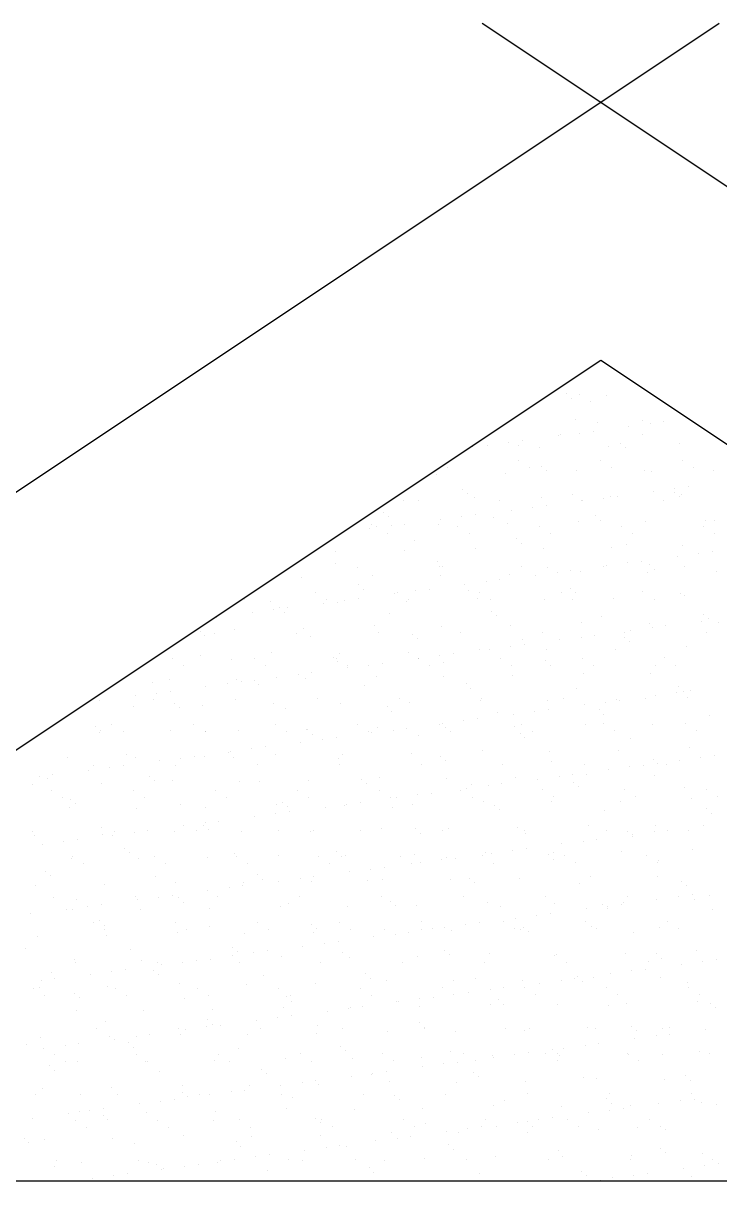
# Model space of a CAD drawing. Header units: inches. Extents: x 44782 to 44933, y 6798 to 6838.
# Drawn here: x 44782.4457 to 44782.5554, y 6816.594 to 6816.7793 of the extents above; entities that cross this region are included whole.
import ezdxf

# ---------------------------------------------------------------- set-up
doc = ezdxf.new("R2010")
doc.units = ezdxf.units.IN
doc.header["$MEASUREMENT"] = 0
doc.layers.add('linha de corte', color=1, linetype='Continuous')

# ---------------------------------------------------------------- blocks, each defined once
blk = doc.blocks.new('*X26')
at = {"color": 0}
for p, q in [((135.4139, 160.3958), (135.4139, 160.3958)), ((135.4366, 160.3995), (135.4366, 160.3995)), ((135.4555, 160.3927), (135.4555, 160.3927)), ((135.4686, 160.3944), (135.4686, 160.3944)), ((135.4889, 160.3971), (135.4889, 160.3971)), ((135.5006, 160.3992), (135.5006, 160.3992)), ((135.5139, 160.3949), (135.5139, 160.3949)), ((135.6155, 160.3927), (135.6155, 160.3927)), ((135.7155, 160.3919), (135.7155, 160.3919)), ((135.9497, 160.393), (135.9497, 160.393)), ((135.9627, 160.3947), (135.9627, 160.3947)), ((135.983, 160.3974), (135.983, 160.3974)), ((135.3882, 160.3838), (135.3882, 160.3838)), ((135.4013, 160.3855), (135.4013, 160.3855)), ((135.4216, 160.3882), (135.4216, 160.3882)), ((135.5186, 160.3907), (135.5186, 160.3907)), ((135.6274, 160.38), (135.6274, 160.38)), ((135.7053, 160.3802), (135.7053, 160.3802)), ((135.7201, 160.3876), (135.7201, 160.3876)), ((135.7831, 160.3803), (135.7831, 160.3803)), ((135.817, 160.3896), (135.817, 160.3896)), ((135.861, 160.3805), (135.861, 160.3805)), ((135.8643, 160.382), (135.8643, 160.382)), ((135.8824, 160.3841), (135.8824, 160.3841)), ((135.8954, 160.3858), (135.8954, 160.3858)), ((135.9157, 160.3885), (135.9157, 160.3885)), ((135.917, 160.3888), (135.917, 160.3888)), ((135.9217, 160.3846), (135.9217, 160.3846)), ((135.9297, 160.3829), (135.9297, 160.3829)), ((135.9388, 160.3806), (135.9388, 160.3806)), ((135.9937, 160.3826), (135.9937, 160.3826)), ((136.0167, 160.3808), (136.0167, 160.3808)), ((136.0186, 160.3866), (136.0186, 160.3866)), ((135.3939, 160.3796), (135.3939, 160.3796)), ((135.4029, 160.3737), (135.4029, 160.3737)), ((135.4388, 160.373), (135.4388, 160.373)), ((135.4704, 160.3761), (135.4704, 160.3761)), ((135.4717, 160.3798), (135.4717, 160.3798)), ((135.5359, 160.3769), (135.5359, 160.3769)), ((135.5403, 160.3708), (135.5403, 160.3708)), ((135.5496, 160.3799), (135.5496, 160.3799)), ((135.5998, 160.3766), (135.5998, 160.3766)), ((135.6403, 160.3699), (135.6403, 160.3699)), ((135.6674, 160.3791), (135.6674, 160.3791)), ((135.7328, 160.3799), (135.7328, 160.3799)), ((135.7811, 160.3708), (135.7811, 160.3708)), ((135.7967, 160.3796), (135.7967, 160.3796)), ((135.8151, 160.3753), (135.8151, 160.3753)), ((135.8281, 160.377), (135.8281, 160.377)), ((135.8484, 160.3797), (135.8484, 160.3797)), ((135.4434, 160.3688), (135.4434, 160.3688)), ((135.645, 160.3657), (135.645, 160.3657)), ((135.6935, 160.3593), (135.6935, 160.3593)), ((135.7138, 160.3619), (135.7138, 160.3619)), ((135.7419, 160.3677), (135.7419, 160.3677)), ((135.7478, 160.3664), (135.7478, 160.3664)), ((135.7608, 160.3681), (135.7608, 160.3681)), ((135.8419, 160.3668), (135.8419, 160.3668)), ((135.8465, 160.3626), (135.8465, 160.3626)), ((135.9434, 160.3646), (135.9434, 160.3646)), ((135.9635, 160.3594), (135.9635, 160.3594)), ((136.029, 160.3603), (136.029, 160.3603)), ((136.0434, 160.3638), (136.0434, 160.3638)), ((136.048, 160.3596), (136.048, 160.3596)), ((135.4382, 160.3514), (135.4382, 160.3514)), ((135.4434, 160.3481), (135.4434, 160.3481)), ((135.4652, 160.3488), (135.4652, 160.3488)), ((135.5022, 160.3511), (135.5022, 160.3511)), ((135.5213, 160.3482), (135.5213, 160.3482)), ((135.5652, 160.348), (135.5652, 160.348)), ((135.5697, 160.3535), (135.5697, 160.3535)), ((135.5991, 160.3483), (135.5991, 160.3483)), ((135.6132, 160.3487), (135.6132, 160.3487)), ((135.6262, 160.3504), (135.6262, 160.3504)), ((135.6351, 160.3543), (135.6351, 160.3543)), ((135.6465, 160.3531), (135.6465, 160.3531)), ((135.677, 160.3485), (135.677, 160.3485)), ((135.6805, 160.3576), (135.6805, 160.3576)), ((135.6991, 160.354), (135.6991, 160.354)), ((135.7548, 160.3486), (135.7548, 160.3486)), ((135.7666, 160.3565), (135.7666, 160.3565)), ((135.832, 160.3573), (135.832, 160.3573)), ((135.8327, 160.3488), (135.8327, 160.3488)), ((135.896, 160.357), (135.896, 160.357)), ((135.9105, 160.3489), (135.9105, 160.3489)), ((135.9884, 160.349), (135.9884, 160.349)), ((135.454, 160.3413), (135.454, 160.3413)), ((135.5119, 160.3354), (135.5119, 160.3354)), ((135.5318, 160.3415), (135.5318, 160.3415)), ((135.5459, 160.3398), (135.5459, 160.3398)), ((135.5589, 160.3415), (135.5589, 160.3415)), ((135.5698, 160.3438), (135.5698, 160.3438)), ((135.5792, 160.3442), (135.5792, 160.3442)), ((135.6097, 160.3416), (135.6097, 160.3416)), ((135.6667, 160.3458), (135.6667, 160.3458)), ((135.6875, 160.3418), (135.6875, 160.3418)), ((135.7654, 160.3419), (135.7654, 160.3419)), ((135.7667, 160.3449), (135.7667, 160.3449)), ((135.7713, 160.3407), (135.7713, 160.3407)), ((135.8432, 160.342), (135.8432, 160.342)), ((135.8682, 160.3427), (135.8682, 160.3427)), ((135.9211, 160.3422), (135.9211, 160.3422)), ((135.9683, 160.3418), (135.9683, 160.3418)), ((135.9729, 160.3376), (135.9729, 160.3376)), ((135.9989, 160.3423), (135.9989, 160.3423)), ((136.006, 160.3357), (136.006, 160.3357)), ((136.04, 160.3402), (136.04, 160.3402)), ((135.39, 160.3269), (135.39, 160.3269)), ((135.4045, 160.3255), (135.4045, 160.3255)), ((135.4446, 160.3265), (135.4446, 160.3265)), ((135.472, 160.3279), (135.472, 160.3279)), ((135.4786, 160.331), (135.4786, 160.331)), ((135.49, 160.326), (135.49, 160.326)), ((135.4916, 160.3327), (135.4916, 160.3327)), ((135.5375, 160.3288), (135.5375, 160.3288)), ((135.6014, 160.3285), (135.6014, 160.3285)), ((135.6689, 160.3309), (135.6689, 160.3309)), ((135.7344, 160.3317), (135.7344, 160.3317)), ((135.7983, 160.3314), (135.7983, 160.3314)), ((135.8658, 160.3339), (135.8658, 160.3339)), ((135.9184, 160.3242), (135.9184, 160.3242)), ((135.9313, 160.3347), (135.9313, 160.3347)), ((135.9387, 160.3268), (135.9387, 160.3268)), ((135.9727, 160.3313), (135.9727, 160.3313)), ((135.9857, 160.333), (135.9857, 160.333)), ((135.9952, 160.3344), (135.9952, 160.3344)), ((135.4113, 160.3221), (135.4113, 160.3221)), ((135.4141, 160.317), (135.4141, 160.317)), ((135.4243, 160.3238), (135.4243, 160.3238)), ((135.4919, 160.3172), (135.4919, 160.3172)), ((135.4946, 160.3218), (135.4946, 160.3218)), ((135.5698, 160.3173), (135.5698, 160.3173)), ((135.5915, 160.3238), (135.5915, 160.3238)), ((135.6476, 160.3174), (135.6476, 160.3174)), ((135.6916, 160.323), (135.6916, 160.323)), ((135.6962, 160.3187), (135.6962, 160.3187)), ((135.7255, 160.3176), (135.7255, 160.3176)), ((135.7931, 160.3208), (135.7931, 160.3208)), ((135.8033, 160.3177), (135.8033, 160.3177)), ((135.8381, 160.3136), (135.8381, 160.3136)), ((135.8511, 160.3153), (135.8511, 160.3153)), ((135.8715, 160.318), (135.8715, 160.318)), ((135.8812, 160.3179), (135.8812, 160.3179)), ((135.8931, 160.3199), (135.8931, 160.3199)), ((135.8977, 160.3157), (135.8977, 160.3157)), ((135.9054, 160.3224), (135.9054, 160.3224)), ((135.959, 160.318), (135.959, 160.318)), ((135.9946, 160.3177), (135.9946, 160.3177)), ((136.0369, 160.3181), (136.0369, 160.3181)), ((135.4149, 160.3041), (135.4149, 160.3041)), ((135.4398, 160.3032), (135.4398, 160.3032)), ((135.5037, 160.3029), (135.5037, 160.3029)), ((135.5164, 160.3019), (135.5164, 160.3019)), ((135.5713, 160.3053), (135.5713, 160.3053)), ((135.6367, 160.3062), (135.6367, 160.3062)), ((135.7007, 160.3059), (135.7007, 160.3059)), ((135.7682, 160.3083), (135.7682, 160.3083)), ((135.7708, 160.3047), (135.7708, 160.3047)), ((135.7838, 160.3064), (135.7838, 160.3064)), ((135.8042, 160.3091), (135.8042, 160.3091)), ((135.8336, 160.3091), (135.8336, 160.3091)), ((135.8976, 160.3088), (135.8976, 160.3088)), ((135.9651, 160.3113), (135.9651, 160.3113)), ((136.0305, 160.3121), (136.0305, 160.3121)), ((135.4195, 160.2999), (135.4195, 160.2999)), ((135.6164, 160.301), (135.6164, 160.301)), ((135.621, 160.2968), (135.621, 160.2968)), ((135.6696, 160.2914), (135.6696, 160.2914)), ((135.7035, 160.2959), (135.7035, 160.2959)), ((135.7165, 160.2976), (135.7165, 160.2976)), ((135.7179, 160.2988), (135.7179, 160.2988)), ((135.7369, 160.3003), (135.7369, 160.3003)), ((135.818, 160.298), (135.818, 160.298)), ((135.8226, 160.2937), (135.8226, 160.2937)), ((135.9195, 160.2957), (135.9195, 160.2957)), ((136.0195, 160.2949), (136.0195, 160.2949)), ((136.0241, 160.2907), (136.0241, 160.2907)), ((135.4412, 160.2799), (135.4412, 160.2799)), ((135.4636, 160.2855), (135.4636, 160.2855)), ((135.4736, 160.2798), (135.4736, 160.2798)), ((135.539, 160.2806), (135.539, 160.2806)), ((135.5415, 160.2856), (135.5415, 160.2856)), ((135.5819, 160.2799), (135.5819, 160.2799)), ((135.6023, 160.2825), (135.6023, 160.2825)), ((135.603, 160.2803), (135.603, 160.2803)), ((135.6193, 160.2857), (135.6193, 160.2857)), ((135.6362, 160.287), (135.6362, 160.287)), ((135.6492, 160.2887), (135.6492, 160.2887)), ((135.6705, 160.2827), (135.6705, 160.2827)), ((135.6972, 160.2859), (135.6972, 160.2859)), ((135.7359, 160.2836), (135.7359, 160.2836)), ((135.775, 160.286), (135.775, 160.286)), ((135.7999, 160.2833), (135.7999, 160.2833)), ((135.8529, 160.2862), (135.8529, 160.2862)), ((135.8634, 160.2794), (135.8634, 160.2794)), ((135.8674, 160.2857), (135.8674, 160.2857)), ((135.9307, 160.2863), (135.9307, 160.2863)), ((135.9329, 160.2865), (135.9329, 160.2865)), ((135.9413, 160.2796), (135.9413, 160.2796)), ((135.9968, 160.2862), (135.9968, 160.2862)), ((136.0086, 160.2864), (136.0086, 160.2864)), ((136.0191, 160.2797), (136.0191, 160.2797)), ((135.3963, 160.2786), (135.3963, 160.2786)), ((135.4061, 160.2773), (135.4061, 160.2773)), ((135.4741, 160.2787), (135.4741, 160.2787)), ((135.5016, 160.2693), (135.5016, 160.2693)), ((135.5147, 160.271), (135.5147, 160.271)), ((135.535, 160.2737), (135.535, 160.2737)), ((135.5413, 160.2791), (135.5413, 160.2791)), ((135.5459, 160.2749), (135.5459, 160.2749)), ((135.552, 160.2789), (135.552, 160.2789)), ((135.5689, 160.2781), (135.5689, 160.2781)), ((135.6299, 160.279), (135.6299, 160.279)), ((135.6428, 160.2769), (135.6428, 160.2769)), ((135.7077, 160.2792), (135.7077, 160.2792)), ((135.7428, 160.276), (135.7428, 160.276)), ((135.7474, 160.2718), (135.7474, 160.2718)), ((135.7856, 160.2793), (135.7856, 160.2793)), ((135.8443, 160.2738), (135.8443, 160.2738)), ((135.9444, 160.2729), (135.9444, 160.2729)), ((135.949, 160.2687), (135.949, 160.2687)), ((135.9958, 160.2696), (135.9958, 160.2696)), ((136.0088, 160.2713), (136.0088, 160.2713)), ((136.0291, 160.274), (136.0291, 160.274)), ((136.0459, 160.2707), (136.0459, 160.2707)), ((135.4343, 160.2604), (135.4343, 160.2604)), ((135.4474, 160.2621), (135.4474, 160.2621)), ((135.4661, 160.2571), (135.4661, 160.2571)), ((135.4677, 160.2648), (135.4677, 160.2648)), ((135.5728, 160.2572), (135.5728, 160.2572)), ((135.6383, 160.258), (135.6383, 160.258)), ((135.7022, 160.2577), (135.7022, 160.2577)), ((135.7697, 160.2601), (135.7697, 160.2601)), ((135.8352, 160.261), (135.8352, 160.261)), ((135.8991, 160.2607), (135.8991, 160.2607)), ((135.9285, 160.2607), (135.9285, 160.2607)), ((135.9415, 160.2625), (135.9415, 160.2625)), ((135.9618, 160.2651), (135.9618, 160.2651)), ((135.9667, 160.2631), (135.9667, 160.2631)), ((136.0321, 160.2639), (136.0321, 160.2639)), ((135.4004, 160.256), (135.4004, 160.256)), ((135.4342, 160.2544), (135.4342, 160.2544)), ((135.4414, 160.255), (135.4414, 160.255)), ((135.4707, 160.2529), (135.4707, 160.2529)), ((135.5053, 160.2547), (135.5053, 160.2547)), ((135.5121, 160.2546), (135.5121, 160.2546)), ((135.5676, 160.2549), (135.5676, 160.2549)), ((135.59, 160.2547), (135.59, 160.2547)), ((135.6677, 160.2541), (135.6677, 160.2541)), ((135.6678, 160.2548), (135.6678, 160.2548)), ((135.6723, 160.2498), (135.6723, 160.2498)), ((135.7457, 160.255), (135.7457, 160.255)), ((135.7692, 160.2519), (135.7692, 160.2519)), ((135.8235, 160.2551), (135.8235, 160.2551)), ((135.8272, 160.2474), (135.8272, 160.2474)), ((135.8612, 160.2519), (135.8612, 160.2519)), ((135.8692, 160.251), (135.8692, 160.251)), ((135.8738, 160.2468), (135.8738, 160.2468)), ((135.8742, 160.2536), (135.8742, 160.2536)), ((135.8945, 160.2563), (135.8945, 160.2563)), ((135.9014, 160.2553), (135.9014, 160.2553)), ((135.9707, 160.2488), (135.9707, 160.2488)), ((135.9792, 160.2554), (135.9792, 160.2554)), ((135.391, 160.2352), (135.391, 160.2352)), ((135.7375, 160.2354), (135.7375, 160.2354)), ((135.7396, 160.2359), (135.7396, 160.2359)), ((135.7599, 160.2386), (135.7599, 160.2386)), ((135.7939, 160.243), (135.7939, 160.243)), ((135.8015, 160.2351), (135.8015, 160.2351)), ((135.8069, 160.2447), (135.8069, 160.2447)), ((135.869, 160.2375), (135.869, 160.2375)), ((135.9344, 160.2384), (135.9344, 160.2384)), ((135.9984, 160.238), (135.9984, 160.238)), ((135.3956, 160.231), (135.3956, 160.231)), ((135.4076, 160.2292), (135.4076, 160.2292)), ((135.4752, 160.2316), (135.4752, 160.2316)), ((135.4925, 160.233), (135.4925, 160.233)), ((135.5406, 160.2324), (135.5406, 160.2324)), ((135.5925, 160.2321), (135.5925, 160.2321)), ((135.5971, 160.2279), (135.5971, 160.2279)), ((135.6046, 160.2321), (135.6046, 160.2321)), ((135.6593, 160.2253), (135.6593, 160.2253)), ((135.6721, 160.2346), (135.6721, 160.2346)), ((135.6723, 160.227), (135.6723, 160.227)), ((135.6926, 160.2297), (135.6926, 160.2297)), ((135.694, 160.2299), (135.694, 160.2299)), ((135.7266, 160.2342), (135.7266, 160.2342)), ((135.7941, 160.2291), (135.7941, 160.2291)), ((135.7987, 160.2248), (135.7987, 160.2248)), ((135.8731, 160.2236), (135.8731, 160.2236)), ((135.8956, 160.2268), (135.8956, 160.2268)), ((135.9509, 160.2237), (135.9509, 160.2237)), ((135.9956, 160.226), (135.9956, 160.226)), ((136.0288, 160.2238), (136.0288, 160.2238)), ((135.4059, 160.2227), (135.4059, 160.2227)), ((135.4165, 160.216), (135.4165, 160.216)), ((135.4838, 160.2228), (135.4838, 160.2228)), ((135.4943, 160.2161), (135.4943, 160.2161)), ((135.5616, 160.223), (135.5616, 160.223)), ((135.5722, 160.2163), (135.5722, 160.2163)), ((135.592, 160.2164), (135.592, 160.2164)), ((135.605, 160.2182), (135.605, 160.2182)), ((135.6253, 160.2208), (135.6253, 160.2208)), ((135.6395, 160.2231), (135.6395, 160.2231)), ((135.65, 160.2164), (135.65, 160.2164)), ((135.7174, 160.2233), (135.7174, 160.2233)), ((135.7279, 160.2166), (135.7279, 160.2166)), ((135.7952, 160.2234), (135.7952, 160.2234)), ((135.8057, 160.2167), (135.8057, 160.2167)), ((135.8368, 160.2128), (135.8368, 160.2128)), ((135.8836, 160.2168), (135.8836, 160.2168)), ((135.9007, 160.2125), (135.9007, 160.2125)), ((135.9615, 160.217), (135.9615, 160.217)), ((135.9682, 160.2149), (135.9682, 160.2149)), ((136.0002, 160.2218), (136.0002, 160.2218)), ((136.0337, 160.2157), (136.0337, 160.2157)), ((136.0393, 160.2171), (136.0393, 160.2171)), ((135.4173, 160.211), (135.4173, 160.211)), ((135.4429, 160.2069), (135.4429, 160.2069)), ((135.4907, 160.2031), (135.4907, 160.2031)), ((135.5069, 160.2066), (135.5069, 160.2066)), ((135.5174, 160.2102), (135.5174, 160.2102)), ((135.522, 160.206), (135.522, 160.206)), ((135.5247, 160.2076), (135.5247, 160.2076)), ((135.5377, 160.2093), (135.5377, 160.2093)), ((135.558, 160.212), (135.558, 160.212)), ((135.5744, 160.209), (135.5744, 160.209)), ((135.6189, 160.208), (135.6189, 160.208)), ((135.6398, 160.2098), (135.6398, 160.2098)), ((135.7038, 160.2095), (135.7038, 160.2095)), ((135.7189, 160.2071), (135.7189, 160.2071)), ((135.7235, 160.2029), (135.7235, 160.2029)), ((135.7713, 160.212), (135.7713, 160.212)), ((135.8204, 160.2049), (135.8204, 160.2049)), ((135.9205, 160.204), (135.9205, 160.204)), ((135.9848, 160.2034), (135.9848, 160.2034)), ((136.0188, 160.2079), (136.0188, 160.2079)), ((136.022, 160.2018), (136.022, 160.2018)), ((136.0318, 160.2096), (136.0318, 160.2096)), ((135.4031, 160.1916), (135.4031, 160.1916)), ((135.4234, 160.1943), (135.4234, 160.1943)), ((135.4544, 160.1918), (135.4544, 160.1918)), ((135.4574, 160.1987), (135.4574, 160.1987)), ((135.4704, 160.2004), (135.4704, 160.2004)), ((135.5323, 160.192), (135.5323, 160.192)), ((135.6101, 160.1921), (135.6101, 160.1921)), ((135.688, 160.1922), (135.688, 160.1922)), ((135.7658, 160.1924), (135.7658, 160.1924)), ((135.8437, 160.1925), (135.8437, 160.1925)), ((135.8842, 160.1902), (135.8842, 160.1902)), ((135.8972, 160.1919), (135.8972, 160.1919)), ((135.9176, 160.1946), (135.9176, 160.1946)), ((135.9216, 160.1927), (135.9216, 160.1927)), ((135.9251, 160.1998), (135.9251, 160.1998)), ((135.936, 160.1902), (135.936, 160.1902)), ((135.9515, 160.1991), (135.9515, 160.1991)), ((135.9645, 160.2008), (135.9645, 160.2008)), ((135.9994, 160.1928), (135.9994, 160.1928)), ((135.3901, 160.1899), (135.3901, 160.1899)), ((135.4092, 160.181), (135.4092, 160.181)), ((135.4422, 160.1882), (135.4422, 160.1882)), ((135.4468, 160.184), (135.4468, 160.184)), ((135.4767, 160.1834), (135.4767, 160.1834)), ((135.5422, 160.1843), (135.5422, 160.1843)), ((135.5437, 160.186), (135.5437, 160.186)), ((135.6061, 160.184), (135.6061, 160.184)), ((135.6438, 160.1852), (135.6438, 160.1852)), ((135.6484, 160.181), (135.6484, 160.181)), ((135.6737, 160.1864), (135.6737, 160.1864)), ((135.7391, 160.1872), (135.7391, 160.1872)), ((135.7453, 160.183), (135.7453, 160.183)), ((135.803, 160.1869), (135.803, 160.1869)), ((135.8169, 160.1813), (135.8169, 160.1813)), ((135.8299, 160.183), (135.8299, 160.183)), ((135.8453, 160.1821), (135.8453, 160.1821)), ((135.8503, 160.1857), (135.8503, 160.1857)), ((135.8706, 160.1893), (135.8706, 160.1893)), ((135.9468, 160.1799), (135.9468, 160.1799)), ((136, 160.1899), (136, 160.1899)), ((136.0469, 160.179), (136.0469, 160.179)), ((135.7157, 160.168), (135.7157, 160.168)), ((135.7496, 160.1725), (135.7496, 160.1725)), ((135.7626, 160.1742), (135.7626, 160.1742)), ((135.783, 160.1769), (135.783, 160.1769)), ((135.8499, 160.1779), (135.8499, 160.1779)), ((135.4261, 160.1601), (135.4261, 160.1601)), ((135.4445, 160.1587), (135.4445, 160.1587)), ((135.4686, 160.1641), (135.4686, 160.1641)), ((135.504, 160.1602), (135.504, 160.1602)), ((135.5085, 160.1584), (135.5085, 160.1584)), ((135.5686, 160.1632), (135.5686, 160.1632)), ((135.5732, 160.159), (135.5732, 160.159)), ((135.576, 160.1608), (135.576, 160.1608)), ((135.5818, 160.1604), (135.5818, 160.1604)), ((135.628, 160.1565), (135.628, 160.1565)), ((135.6414, 160.1617), (135.6414, 160.1617)), ((135.6484, 160.1591), (135.6484, 160.1591)), ((135.6597, 160.1605), (135.6597, 160.1605)), ((135.6701, 160.161), (135.6701, 160.161)), ((135.6823, 160.1636), (135.6823, 160.1636)), ((135.6953, 160.1653), (135.6953, 160.1653)), ((135.7054, 160.1613), (135.7054, 160.1613)), ((135.7375, 160.1607), (135.7375, 160.1607)), ((135.7702, 160.1602), (135.7702, 160.1602)), ((135.7729, 160.1638), (135.7729, 160.1638)), ((135.8154, 160.1608), (135.8154, 160.1608)), ((135.8383, 160.1646), (135.8383, 160.1646)), ((135.8717, 160.158), (135.8717, 160.158)), ((135.8933, 160.161), (135.8933, 160.161)), ((135.9023, 160.1643), (135.9023, 160.1643)), ((135.9698, 160.1667), (135.9698, 160.1667)), ((135.9711, 160.1611), (135.9711, 160.1611)), ((135.9717, 160.1571), (135.9717, 160.1571)), ((136.0353, 160.1676), (136.0353, 160.1676)), ((135.4367, 160.1534), (135.4367, 160.1534)), ((135.5145, 160.1535), (135.5145, 160.1535)), ((135.5477, 160.1459), (135.5477, 160.1459)), ((135.5608, 160.1476), (135.5608, 160.1476)), ((135.5811, 160.1503), (135.5811, 160.1503)), ((135.5924, 160.1537), (135.5924, 160.1537)), ((135.615, 160.1548), (135.615, 160.1548)), ((135.6702, 160.1538), (135.6702, 160.1538)), ((135.7481, 160.154), (135.7481, 160.154)), ((135.7748, 160.1559), (135.7748, 160.1559)), ((135.8259, 160.1541), (135.8259, 160.1541)), ((135.9038, 160.1542), (135.9038, 160.1542)), ((135.9763, 160.1529), (135.9763, 160.1529)), ((135.9816, 160.1544), (135.9816, 160.1544)), ((136.0419, 160.1462), (136.0419, 160.1462)), ((135.3934, 160.1421), (135.3934, 160.1421)), ((135.4783, 160.1353), (135.4783, 160.1353)), ((135.4804, 160.137), (135.4804, 160.137)), ((135.4935, 160.1413), (135.4935, 160.1413)), ((135.4935, 160.1387), (135.4935, 160.1387)), ((135.4981, 160.1371), (135.4981, 160.1371)), ((135.5138, 160.1414), (135.5138, 160.1414)), ((135.5438, 160.1361), (135.5438, 160.1361)), ((135.595, 160.1391), (135.595, 160.1391)), ((135.6077, 160.1358), (135.6077, 160.1358)), ((135.6752, 160.1382), (135.6752, 160.1382)), ((135.695, 160.1382), (135.695, 160.1382)), ((135.7407, 160.1391), (135.7407, 160.1391)), ((135.7965, 160.136), (135.7965, 160.136)), ((135.8046, 160.1387), (135.8046, 160.1387)), ((135.8721, 160.1412), (135.8721, 160.1412)), ((135.8965, 160.1351), (135.8965, 160.1351)), ((135.9376, 160.142), (135.9376, 160.142)), ((135.9746, 160.1374), (135.9746, 160.1374)), ((135.9876, 160.1391), (135.9876, 160.1391)), ((136.0015, 160.1417), (136.0015, 160.1417)), ((136.0079, 160.1417), (136.0079, 160.1417)), ((135.3968, 160.1291), (135.3968, 160.1291)), ((135.4108, 160.1328), (135.4108, 160.1328)), ((135.4132, 160.1282), (135.4132, 160.1282)), ((135.4262, 160.1299), (135.4262, 160.1299)), ((135.4465, 160.1326), (135.4465, 160.1326)), ((135.4746, 160.1292), (135.4746, 160.1292)), ((135.5525, 160.1294), (135.5525, 160.1294)), ((135.6303, 160.1295), (135.6303, 160.1295)), ((135.6996, 160.134), (135.6996, 160.134)), ((135.7082, 160.1296), (135.7082, 160.1296)), ((135.786, 160.1298), (135.786, 160.1298)), ((135.8639, 160.1299), (135.8639, 160.1299)), ((135.8733, 160.124), (135.8733, 160.124)), ((135.9012, 160.1309), (135.9012, 160.1309)), ((135.9073, 160.1285), (135.9073, 160.1285)), ((135.9203, 160.1302), (135.9203, 160.1302)), ((135.9406, 160.1329), (135.9406, 160.1329)), ((135.9417, 160.1301), (135.9417, 160.1301)), ((135.9981, 160.1329), (135.9981, 160.1329)), ((136.0196, 160.1302), (136.0196, 160.1302)), ((135.4183, 160.1193), (135.4183, 160.1193)), ((135.4229, 160.1151), (135.4229, 160.1151)), ((135.5198, 160.1171), (135.5198, 160.1171)), ((135.5776, 160.1126), (135.5776, 160.1126)), ((135.6198, 160.1163), (135.6198, 160.1163)), ((135.6245, 160.1121), (135.6245, 160.1121)), ((135.643, 160.1135), (135.643, 160.1135)), ((135.707, 160.1132), (135.707, 160.1132)), ((135.7214, 160.1141), (135.7214, 160.1141)), ((135.7745, 160.1156), (135.7745, 160.1156)), ((135.7857, 160.1125), (135.7857, 160.1125)), ((135.806, 160.1152), (135.806, 160.1152)), ((135.8214, 160.1132), (135.8214, 160.1132)), ((135.8399, 160.1164), (135.8399, 160.1164)), ((135.84, 160.1196), (135.84, 160.1196)), ((135.853, 160.1214), (135.853, 160.1214)), ((135.9039, 160.1161), (135.9039, 160.1161)), ((135.9714, 160.1186), (135.9714, 160.1186)), ((136.0368, 160.1194), (136.0368, 160.1194)), ((135.4461, 160.1105), (135.4461, 160.1105)), ((135.51, 160.1102), (135.51, 160.1102)), ((135.7054, 160.1019), (135.7054, 160.1019)), ((135.7184, 160.1036), (135.7184, 160.1036)), ((135.7387, 160.1063), (135.7387, 160.1063)), ((135.7727, 160.1108), (135.7727, 160.1108)), ((135.826, 160.109), (135.826, 160.109)), ((135.9229, 160.111), (135.9229, 160.111)), ((136.0229, 160.1101), (136.0229, 160.1101)), ((136.0275, 160.1059), (136.0275, 160.1059)), ((135.4447, 160.0952), (135.4447, 160.0952)), ((135.4463, 160.0975), (135.4463, 160.0975)), ((135.4569, 160.0908), (135.4569, 160.0908)), ((135.5242, 160.0976), (135.5242, 160.0976)), ((135.5347, 160.0909), (135.5347, 160.0909)), ((135.5447, 160.0943), (135.5447, 160.0943)), ((135.5493, 160.0901), (135.5493, 160.0901)), ((135.602, 160.0978), (135.602, 160.0978)), ((135.6126, 160.0911), (135.6126, 160.0911)), ((135.6381, 160.0931), (135.6381, 160.0931)), ((135.6462, 160.0921), (135.6462, 160.0921)), ((135.6511, 160.0948), (135.6511, 160.0948)), ((135.6714, 160.0974), (135.6714, 160.0974)), ((135.6768, 160.09), (135.6768, 160.09)), ((135.6799, 160.0979), (135.6799, 160.0979)), ((135.6904, 160.0912), (135.6904, 160.0912)), ((135.7422, 160.0909), (135.7422, 160.0909)), ((135.7462, 160.0913), (135.7462, 160.0913)), ((135.7577, 160.0981), (135.7577, 160.0981)), ((135.7683, 160.0914), (135.7683, 160.0914)), ((135.8062, 160.0906), (135.8062, 160.0906)), ((135.8356, 160.0982), (135.8356, 160.0982)), ((135.8461, 160.0915), (135.8461, 160.0915)), ((135.8737, 160.093), (135.8737, 160.093)), ((135.9134, 160.0984), (135.9134, 160.0984)), ((135.924, 160.0916), (135.924, 160.0916)), ((135.9392, 160.0938), (135.9392, 160.0938)), ((135.9913, 160.0985), (135.9913, 160.0985)), ((136.0018, 160.0918), (136.0018, 160.0918)), ((136.0031, 160.0935), (136.0031, 160.0935)), ((135.4124, 160.0847), (135.4124, 160.0847)), ((135.4799, 160.0871), (135.4799, 160.0871)), ((135.5368, 160.0797), (135.5368, 160.0797)), ((135.5453, 160.0879), (135.5453, 160.0879)), ((135.5708, 160.0842), (135.5708, 160.0842)), ((135.5838, 160.0859), (135.5838, 160.0859)), ((135.6041, 160.0886), (135.6041, 160.0886)), ((135.6093, 160.0876), (135.6093, 160.0876)), ((135.7508, 160.087), (135.7508, 160.087)), ((135.8478, 160.0891), (135.8478, 160.0891)), ((135.9478, 160.0882), (135.9478, 160.0882)), ((135.9524, 160.084), (135.9524, 160.084)), ((136.0309, 160.0801), (136.0309, 160.0801)), ((135.4492, 160.0682), (135.4492, 160.0682)), ((135.4695, 160.0724), (135.4695, 160.0724)), ((135.4695, 160.0709), (135.4695, 160.0709)), ((135.4741, 160.0682), (135.4741, 160.0682)), ((135.5035, 160.0753), (135.5035, 160.0753)), ((135.5165, 160.0771), (135.5165, 160.0771)), ((135.5711, 160.0702), (135.5711, 160.0702)), ((135.6711, 160.0693), (135.6711, 160.0693)), ((135.7284, 160.067), (135.7284, 160.067)), ((135.7726, 160.0671), (135.7726, 160.0671)), ((135.776, 160.0674), (135.776, 160.0674)), ((135.8062, 160.0672), (135.8062, 160.0672)), ((135.8415, 160.0683), (135.8415, 160.0683)), ((135.8841, 160.0673), (135.8841, 160.0673)), ((135.9054, 160.068), (135.9054, 160.068)), ((135.9433, 160.0685), (135.9433, 160.0685)), ((135.9619, 160.0675), (135.9619, 160.0675)), ((135.9637, 160.0712), (135.9637, 160.0712)), ((135.973, 160.0704), (135.973, 160.0704)), ((135.9976, 160.0757), (135.9976, 160.0757)), ((136.0106, 160.0774), (136.0106, 160.0774)), ((136.0384, 160.0712), (136.0384, 160.0712)), ((136.0398, 160.0676), (136.0398, 160.0676)), ((135.4022, 160.062), (135.4022, 160.062)), ((135.417, 160.0665), (135.417, 160.0665)), ((135.4362, 160.0665), (135.4362, 160.0665)), ((135.4477, 160.0624), (135.4477, 160.0624)), ((135.4948, 160.0666), (135.4948, 160.0666)), ((135.5116, 160.062), (135.5116, 160.062)), ((135.5727, 160.0667), (135.5727, 160.0667)), ((135.5791, 160.0645), (135.5791, 160.0645)), ((135.6446, 160.0653), (135.6446, 160.0653)), ((135.6505, 160.0669), (135.6505, 160.0669)), ((135.6757, 160.0651), (135.6757, 160.0651)), ((135.7085, 160.065), (135.7085, 160.065)), ((135.863, 160.0579), (135.863, 160.0579)), ((135.8726, 160.0663), (135.8726, 160.0663)), ((135.876, 160.0597), (135.876, 160.0597)), ((135.8772, 160.062), (135.8772, 160.062)), ((135.8964, 160.0623), (135.8964, 160.0623)), ((135.9303, 160.0668), (135.9303, 160.0668)), ((135.9741, 160.064), (135.9741, 160.064)), ((135.3944, 160.0505), (135.3944, 160.0505)), ((135.399, 160.0462), (135.399, 160.0462)), ((135.4959, 160.0482), (135.4959, 160.0482)), ((135.5959, 160.0474), (135.5959, 160.0474)), ((135.6974, 160.0452), (135.6974, 160.0452)), ((135.7957, 160.0491), (135.7957, 160.0491)), ((135.8087, 160.0508), (135.8087, 160.0508)), ((135.8291, 160.0535), (135.8291, 160.0535)), ((135.8753, 160.0448), (135.8753, 160.0448)), ((135.9407, 160.0457), (135.9407, 160.0457)), ((136.0047, 160.0454), (136.0047, 160.0454)), ((135.3887, 160.0348), (135.3887, 160.0348)), ((135.4139, 160.0365), (135.4139, 160.0365)), ((135.4665, 160.0349), (135.4665, 160.0349)), ((135.4815, 160.0389), (135.4815, 160.0389)), ((135.5444, 160.035), (135.5444, 160.035)), ((135.5469, 160.0397), (135.5469, 160.0397)), ((135.6005, 160.0432), (135.6005, 160.0432)), ((135.6109, 160.0394), (135.6109, 160.0394)), ((135.6222, 160.0352), (135.6222, 160.0352)), ((135.6784, 160.0419), (135.6784, 160.0419)), ((135.6945, 160.0358), (135.6945, 160.0358)), ((135.7001, 160.0353), (135.7001, 160.0353)), ((135.7284, 160.0402), (135.7284, 160.0402)), ((135.7414, 160.0419), (135.7414, 160.0419)), ((135.7438, 160.0427), (135.7438, 160.0427)), ((135.7618, 160.0446), (135.7618, 160.0446)), ((135.7779, 160.0355), (135.7779, 160.0355)), ((135.7975, 160.0443), (135.7975, 160.0443)), ((135.8021, 160.0401), (135.8021, 160.0401)), ((135.8078, 160.0424), (135.8078, 160.0424)), ((135.8558, 160.0356), (135.8558, 160.0356)), ((135.899, 160.0421), (135.899, 160.0421)), ((135.9336, 160.0357), (135.9336, 160.0357)), ((135.999, 160.0412), (135.999, 160.0412)), ((136.0036, 160.037), (136.0036, 160.037)), ((136.0115, 160.0359), (136.0115, 160.0359)), ((135.3992, 160.028), (135.3992, 160.028)), ((135.4207, 160.0263), (135.4207, 160.0263)), ((135.4771, 160.0282), (135.4771, 160.0282)), ((135.5208, 160.0254), (135.5208, 160.0254)), ((135.5549, 160.0283), (135.5549, 160.0283)), ((135.5938, 160.0225), (135.5938, 160.0225)), ((135.6069, 160.0242), (135.6069, 160.0242)), ((135.6223, 160.0232), (135.6223, 160.0232)), ((135.6272, 160.0269), (135.6272, 160.0269)), ((135.6328, 160.0285), (135.6328, 160.0285)), ((135.6611, 160.0314), (135.6611, 160.0314)), ((135.6741, 160.0331), (135.6741, 160.0331)), ((135.7106, 160.0286), (135.7106, 160.0286)), ((135.7223, 160.0224), (135.7223, 160.0224)), ((135.7885, 160.0287), (135.7885, 160.0287)), ((135.8663, 160.0289), (135.8663, 160.0289)), ((135.9442, 160.029), (135.9442, 160.029)), ((136.022, 160.0292), (136.022, 160.0292)), ((136.04, 160.0231), (136.04, 160.0231)), ((135.4492, 160.0142), (135.4492, 160.0142)), ((135.5132, 160.0139), (135.5132, 160.0139)), ((135.5254, 160.0212), (135.5254, 160.0212)), ((135.5265, 160.0136), (135.5265, 160.0136)), ((135.5396, 160.0154), (135.5396, 160.0154)), ((135.5599, 160.018), (135.5599, 160.018)), ((135.5807, 160.0163), (135.5807, 160.0163)), ((135.6461, 160.0171), (135.6461, 160.0171)), ((135.7101, 160.0168), (135.7101, 160.0168)), ((135.7269, 160.0181), (135.7269, 160.0181)), ((135.7776, 160.0193), (135.7776, 160.0193)), ((135.8238, 160.0202), (135.8238, 160.0202)), ((135.8431, 160.0201), (135.8431, 160.0201)), ((135.907, 160.0198), (135.907, 160.0198)), ((135.9239, 160.0193), (135.9239, 160.0193)), ((135.9285, 160.0151), (135.9285, 160.0151)), ((135.9745, 160.0222), (135.9745, 160.0222)), ((136.0207, 160.014), (136.0207, 160.014)), ((136.0254, 160.0171), (136.0254, 160.0171)), ((136.0337, 160.0157), (136.0337, 160.0157)), ((135.4253, 160.0003), (135.4253, 160.0003)), ((135.4372, 160.0039), (135.4372, 160.0039)), ((135.4456, 160.0035), (135.4456, 160.0035)), ((135.4593, 160.0048), (135.4593, 160.0048)), ((135.4723, 160.0065), (135.4723, 160.0065)), ((135.4926, 160.0092), (135.4926, 160.0092)), ((135.515, 160.004), (135.515, 160.004)), ((135.5471, 160.0013), (135.5471, 160.0013)), ((135.5929, 160.0041), (135.5929, 160.0041)), ((135.6472, 160.0004), (135.6472, 160.0004)), ((135.6707, 160.0043), (135.6707, 160.0043)), ((135.7486, 160.0044), (135.7486, 160.0044)), ((135.8264, 160.0046), (135.8264, 160.0046)), ((135.9043, 160.0047), (135.9043, 160.0047)), ((135.9194, 160.0006), (135.9194, 160.0006)), ((135.9534, 160.0051), (135.9534, 160.0051)), ((135.9664, 160.0068), (135.9664, 160.0068)), ((135.9821, 160.0049), (135.9821, 160.0049)), ((135.9867, 160.0095), (135.9867, 160.0095)), ((135.392, 159.9959), (135.392, 159.9959)), ((135.405, 159.9976), (135.405, 159.9976)), ((135.4502, 159.9993), (135.4502, 159.9993)), ((135.483, 159.9907), (135.483, 159.9907)), ((135.5485, 159.9916), (135.5485, 159.9916)), ((135.6124, 159.9913), (135.6124, 159.9913)), ((135.6518, 159.9962), (135.6518, 159.9962)), ((135.68, 159.9937), (135.68, 159.9937)), ((135.7454, 159.9945), (135.7454, 159.9945)), ((135.7487, 159.9982), (135.7487, 159.9982)), ((135.8093, 159.9942), (135.8093, 159.9942)), ((135.8318, 159.9891), (135.8318, 159.9891)), ((135.8487, 159.9974), (135.8487, 159.9974)), ((135.8521, 159.9918), (135.8521, 159.9918)), ((135.8533, 159.9931), (135.8533, 159.9931)), ((135.8769, 159.9967), (135.8769, 159.9967)), ((135.8861, 159.9962), (135.8861, 159.9962)), ((135.8991, 159.998), (135.8991, 159.998)), ((135.9423, 159.9975), (135.9423, 159.9975)), ((135.9502, 159.9951), (135.9502, 159.9951)), ((136.0063, 159.9972), (136.0063, 159.9972)), ((135.4155, 159.9883), (135.4155, 159.9883)), ((135.472, 159.9793), (135.472, 159.9793)), ((135.572, 159.9785), (135.572, 159.9785)), ((135.7515, 159.9785), (135.7515, 159.9785)), ((135.7645, 159.9802), (135.7645, 159.9802)), ((135.7848, 159.9829), (135.7848, 159.9829)), ((135.8188, 159.9874), (135.8188, 159.9874)), ((135.4088, 159.9722), (135.4088, 159.9722)), ((135.4867, 159.9723), (135.4867, 159.9723)), ((135.5646, 159.9724), (135.5646, 159.9724)), ((135.5766, 159.9743), (135.5766, 159.9743)), ((135.5823, 159.9681), (135.5823, 159.9681)), ((135.6424, 159.9726), (135.6424, 159.9726)), ((135.6477, 159.969), (135.6477, 159.969)), ((135.6735, 159.9763), (135.6735, 159.9763)), ((135.6842, 159.9697), (135.6842, 159.9697)), ((135.6972, 159.9714), (135.6972, 159.9714)), ((135.7117, 159.9687), (135.7117, 159.9687)), ((135.7175, 159.9741), (135.7175, 159.9741)), ((135.7203, 159.9727), (135.7203, 159.9727)), ((135.7736, 159.9754), (135.7736, 159.9754)), ((135.7782, 159.9712), (135.7782, 159.9712)), ((135.7792, 159.9711), (135.7792, 159.9711)), ((135.7981, 159.9729), (135.7981, 159.9729)), ((135.8446, 159.9719), (135.8446, 159.9719)), ((135.8751, 159.9732), (135.8751, 159.9732)), ((135.876, 159.973), (135.876, 159.973)), ((135.9086, 159.9716), (135.9086, 159.9716)), ((135.9538, 159.9731), (135.9538, 159.9731)), ((135.9644, 159.9664), (135.9644, 159.9664)), ((135.9751, 159.9723), (135.9751, 159.9723)), ((135.9761, 159.9741), (135.9761, 159.9741)), ((135.9797, 159.9681), (135.9797, 159.9681)), ((135.3968, 159.9574), (135.3968, 159.9574)), ((135.4194, 159.9654), (135.4194, 159.9654)), ((135.4508, 159.966), (135.4508, 159.966)), ((135.4969, 159.9565), (135.4969, 159.9565)), ((135.4972, 159.9656), (135.4972, 159.9656)), ((135.5148, 159.9657), (135.5148, 159.9657)), ((135.5751, 159.9657), (135.5751, 159.9657)), ((135.5829, 159.9563), (135.5829, 159.9563)), ((135.6169, 159.9608), (135.6169, 159.9608)), ((135.6299, 159.9625), (135.6299, 159.9625)), ((135.6502, 159.9652), (135.6502, 159.9652)), ((135.653, 159.9659), (135.653, 159.9659)), ((135.7308, 159.966), (135.7308, 159.966)), ((135.8087, 159.9661), (135.8087, 159.9661)), ((135.8865, 159.9663), (135.8865, 159.9663)), ((135.4953, 159.9448), (135.4953, 159.9448)), ((135.5015, 159.9523), (135.5015, 159.9523)), ((135.5156, 159.9475), (135.5156, 159.9475)), ((135.5496, 159.952), (135.5496, 159.952)), ((135.5626, 159.9537), (135.5626, 159.9537)), ((135.5984, 159.9543), (135.5984, 159.9543)), ((135.6815, 159.9455), (135.6815, 159.9455)), ((135.6984, 159.9535), (135.6984, 159.9535)), ((135.703, 159.9493), (135.703, 159.9493)), ((135.747, 159.9464), (135.747, 159.9464)), ((135.7999, 159.9513), (135.7999, 159.9513)), ((135.8109, 159.9461), (135.8109, 159.9461)), ((135.8784, 159.9485), (135.8784, 159.9485)), ((135.9, 159.9504), (135.9, 159.9504)), ((135.9046, 159.9462), (135.9046, 159.9462)), ((135.9439, 159.9493), (135.9439, 159.9493)), ((135.415, 159.9342), (135.415, 159.9342)), ((135.4171, 159.9401), (135.4171, 159.9401)), ((135.4217, 159.9346), (135.4217, 159.9346)), ((135.428, 159.9359), (135.428, 159.9359)), ((135.4483, 159.9386), (135.4483, 159.9386)), ((135.4573, 159.9413), (135.4573, 159.9413)), ((135.4823, 159.9431), (135.4823, 159.9431)), ((135.4846, 159.9426), (135.4846, 159.9426)), ((135.5352, 159.9414), (135.5352, 159.9414)), ((135.5501, 159.9434), (135.5501, 159.9434)), ((135.6131, 159.9415), (135.6131, 159.9415)), ((135.614, 159.9431), (135.614, 159.9431)), ((135.6909, 159.9417), (135.6909, 159.9417)), ((135.7688, 159.9418), (135.7688, 159.9418)), ((135.8466, 159.942), (135.8466, 159.942)), ((135.9091, 159.9346), (135.9091, 159.9346)), ((135.9221, 159.9363), (135.9221, 159.9363)), ((135.9245, 159.9421), (135.9245, 159.9421)), ((135.9425, 159.9389), (135.9425, 159.9389)), ((135.9764, 159.9434), (135.9764, 159.9434)), ((135.4263, 159.9304), (135.4263, 159.9304)), ((135.5232, 159.9324), (135.5232, 159.9324)), ((135.6233, 159.9315), (135.6233, 159.9315)), ((135.6279, 159.9273), (135.6279, 159.9273)), ((135.7248, 159.9293), (135.7248, 159.9293)), ((135.7808, 159.9229), (135.7808, 159.9229)), ((135.8248, 159.9285), (135.8248, 159.9285)), ((135.8294, 159.9242), (135.8294, 159.9242)), ((135.8418, 159.9257), (135.8418, 159.9257)), ((135.8462, 159.9238), (135.8462, 159.9238)), ((135.8548, 159.9274), (135.8548, 159.9274)), ((135.8752, 159.9301), (135.8752, 159.9301)), ((135.9102, 159.9235), (135.9102, 159.9235)), ((135.9263, 159.9263), (135.9263, 159.9263)), ((135.4524, 159.9178), (135.4524, 159.9178)), ((135.5163, 159.9175), (135.5163, 159.9175)), ((135.5839, 159.92), (135.5839, 159.92)), ((135.6493, 159.9208), (135.6493, 159.9208)), ((135.7133, 159.9205), (135.7133, 159.9205)), ((135.7406, 159.9124), (135.7406, 159.9124)), ((135.7745, 159.9168), (135.7745, 159.9168)), ((135.7875, 159.9185), (135.7875, 159.9185)), ((135.8079, 159.9212), (135.8079, 159.9212)), ((135.429, 159.9096), (135.429, 159.9096)), ((135.4396, 159.9028), (135.4396, 159.9028)), ((135.4481, 159.9105), (135.4481, 159.9105)), ((135.5069, 159.9097), (135.5069, 159.9097)), ((135.5174, 159.903), (135.5174, 159.903)), ((135.5481, 159.9096), (135.5481, 159.9096)), ((135.5527, 159.9054), (135.5527, 159.9054)), ((135.5847, 159.9098), (135.5847, 159.9098)), ((135.5953, 159.9031), (135.5953, 159.9031)), ((135.6496, 159.9074), (135.6496, 159.9074)), ((135.653, 159.9008), (135.653, 159.9008)), ((135.6626, 159.91), (135.6626, 159.91)), ((135.6731, 159.9033), (135.6731, 159.9033)), ((135.6733, 159.9035), (135.6733, 159.9035)), ((135.7072, 159.908), (135.7072, 159.908)), ((135.7202, 159.9097), (135.7202, 159.9097)), ((135.7405, 159.9101), (135.7405, 159.9101)), ((135.7497, 159.9065), (135.7497, 159.9065)), ((135.751, 159.9034), (135.751, 159.9034)), ((135.7543, 159.9023), (135.7543, 159.9023)), ((135.8183, 159.9103), (135.8183, 159.9103)), ((135.8288, 159.9035), (135.8288, 159.9035)), ((135.8512, 159.9043), (135.8512, 159.9043)), ((135.88, 159.9003), (135.88, 159.9003)), ((135.8962, 159.9104), (135.8962, 159.9104)), ((135.9067, 159.9037), (135.9067, 159.9037)), ((135.4187, 159.892), (135.4187, 159.892)), ((135.4862, 159.8944), (135.4862, 159.8944)), ((135.5516, 159.8952), (135.5516, 159.8952)), ((135.5726, 159.8903), (135.5726, 159.8903)), ((135.5857, 159.892), (135.5857, 159.892)), ((135.606, 159.8946), (135.606, 159.8946)), ((135.6156, 159.8949), (135.6156, 159.8949)), ((135.6399, 159.8991), (135.6399, 159.8991)), ((135.6831, 159.8974), (135.6831, 159.8974)), ((135.7485, 159.8982), (135.7485, 159.8982)), ((135.8125, 159.8979), (135.8125, 159.8979)), ((135.3997, 159.8785), (135.3997, 159.8785)), ((135.473, 159.8876), (135.473, 159.8876)), ((135.4775, 159.8787), (135.4775, 159.8787)), ((135.4776, 159.8834), (135.4776, 159.8834)), ((135.5054, 159.8814), (135.5054, 159.8814)), ((135.5184, 159.8831), (135.5184, 159.8831)), ((135.5387, 159.8858), (135.5387, 159.8858)), ((135.5554, 159.8788), (135.5554, 159.8788)), ((135.5745, 159.8854), (135.5745, 159.8854)), ((135.6332, 159.8789), (135.6332, 159.8789)), ((135.6745, 159.8846), (135.6745, 159.8846)), ((135.6791, 159.8804), (135.6791, 159.8804)), ((135.7111, 159.8791), (135.7111, 159.8791)), ((135.776, 159.8824), (135.776, 159.8824)), ((135.7889, 159.8792), (135.7889, 159.8792)), ((135.8668, 159.8794), (135.8668, 159.8794)), ((135.8761, 159.8815), (135.8761, 159.8815)), ((135.8807, 159.8773), (135.8807, 159.8773)), ((135.3885, 159.8688), (135.3885, 159.8688)), ((135.4041, 159.8681), (135.4041, 159.8681)), ((135.4381, 159.8725), (135.4381, 159.8725)), ((135.4511, 159.8743), (135.4511, 159.8743)), ((135.454, 159.8697), (135.454, 159.8697)), ((135.4714, 159.8769), (135.4714, 159.8769)), ((135.5179, 159.8694), (135.5179, 159.8694)), ((135.5854, 159.8718), (135.5854, 159.8718)), ((135.6509, 159.8726), (135.6509, 159.8726)), ((135.7148, 159.8723), (135.7148, 159.8723)), ((135.7823, 159.8748), (135.7823, 159.8748)), ((135.8478, 159.8756), (135.8478, 159.8756)), ((135.3978, 159.8657), (135.3978, 159.8657)), ((135.4024, 159.8615), (135.4024, 159.8615)), ((135.4993, 159.8635), (135.4993, 159.8635)), ((135.5994, 159.8626), (135.5994, 159.8626)), ((135.604, 159.8584), (135.604, 159.8584)), ((135.7009, 159.8604), (135.7009, 159.8604)), ((135.7976, 159.8551), (135.7976, 159.8551)), ((135.8009, 159.8596), (135.8009, 159.8596)), ((135.8055, 159.8553), (135.8055, 159.8553)), ((135.8106, 159.8569), (135.8106, 159.8569)), ((135.8309, 159.8595), (135.8309, 159.8595)), ((135.8649, 159.864), (135.8649, 159.864)), ((135.4202, 159.8438), (135.4202, 159.8438)), ((135.4492, 159.847), (135.4492, 159.847)), ((135.4878, 159.8462), (135.4878, 159.8462)), ((135.5271, 159.8471), (135.5271, 159.8471)), ((135.5532, 159.8471), (135.5532, 159.8471)), ((135.6049, 159.8472), (135.6049, 159.8472)), ((135.6172, 159.8468), (135.6172, 159.8468)), ((135.6828, 159.8474), (135.6828, 159.8474)), ((135.6847, 159.8492), (135.6847, 159.8492)), ((135.7303, 159.8463), (135.7303, 159.8463)), ((135.7433, 159.848), (135.7433, 159.848)), ((135.7501, 159.85), (135.7501, 159.85)), ((135.7606, 159.8475), (135.7606, 159.8475)), ((135.7636, 159.8507), (135.7636, 159.8507)), ((135.8141, 159.8497), (135.8141, 159.8497)), ((135.8385, 159.8477), (135.8385, 159.8477)), ((135.4242, 159.8416), (135.4242, 159.8416)), ((135.4598, 159.8402), (135.4598, 159.8402)), ((135.5242, 159.8407), (135.5242, 159.8407)), ((135.5288, 159.8365), (135.5288, 159.8365)), ((135.5376, 159.8404), (135.5376, 159.8404)), ((135.6155, 159.8405), (135.6155, 159.8405)), ((135.6257, 159.8385), (135.6257, 159.8385)), ((135.629, 159.833), (135.629, 159.833)), ((135.663, 159.8374), (135.663, 159.8374)), ((135.676, 159.8391), (135.676, 159.8391)), ((135.6933, 159.8407), (135.6933, 159.8407)), ((135.6963, 159.8418), (135.6963, 159.8418)), ((135.7257, 159.8376), (135.7257, 159.8376)), ((135.7304, 159.8334), (135.7304, 159.8334)), ((135.7712, 159.8408), (135.7712, 159.8408)), ((135.4555, 159.8215), (135.4555, 159.8215)), ((135.5195, 159.8212), (135.5195, 159.8212)), ((135.5414, 159.8214), (135.5414, 159.8214)), ((135.5617, 159.8241), (135.5617, 159.8241)), ((135.587, 159.8236), (135.587, 159.8236)), ((135.5957, 159.8286), (135.5957, 159.8286)), ((135.6087, 159.8303), (135.6087, 159.8303)), ((135.6524, 159.8245), (135.6524, 159.8245)), ((135.7164, 159.8242), (135.7164, 159.8242)), ((135.7839, 159.8266), (135.7839, 159.8266)), ((135.3901, 159.8207), (135.3901, 159.8207)), ((135.4199, 159.8159), (135.4199, 159.8159)), ((135.449, 159.8188), (135.449, 159.8188)), ((135.4537, 159.8145), (135.4537, 159.8145)), ((135.4611, 159.8108), (135.4611, 159.8108)), ((135.4741, 159.8126), (135.4741, 159.8126)), ((135.4944, 159.8152), (135.4944, 159.8152)), ((135.4977, 159.8161), (135.4977, 159.8161)), ((135.5284, 159.8197), (135.5284, 159.8197)), ((135.5506, 159.8165), (135.5506, 159.8165)), ((135.5756, 159.8162), (135.5756, 159.8162)), ((135.6506, 159.8157), (135.6506, 159.8157)), ((135.6534, 159.8163), (135.6534, 159.8163)), ((135.6552, 159.8115), (135.6552, 159.8115)), ((135.7313, 159.8165), (135.7313, 159.8165)), ((135.7521, 159.8135), (135.7521, 159.8135)), ((135.3938, 159.802), (135.3938, 159.802)), ((135.4068, 159.8037), (135.4068, 159.8037)), ((135.4272, 159.8064), (135.4272, 159.8064)), ((135.5548, 159.7989), (135.5548, 159.7989)), ((135.6863, 159.801), (135.6863, 159.801)), ((135.7517, 159.8019), (135.7517, 159.8019)), ((135.4218, 159.7956), (135.4218, 159.7956)), ((135.4754, 159.7946), (135.4754, 159.7946)), ((135.4893, 159.7981), (135.4893, 159.7981)), ((135.5754, 159.7937), (135.5754, 159.7937)), ((135.58, 159.7895), (135.58, 159.7895)), ((135.6187, 159.7986), (135.6187, 159.7986)), ((135.6769, 159.7915), (135.6769, 159.7915)), ((135.3916, 159.7842), (135.3916, 159.7842)), ((135.4021, 159.7775), (135.4021, 159.7775)), ((135.4694, 159.7843), (135.4694, 159.7843)), ((135.48, 159.7776), (135.48, 159.7776)), ((135.5473, 159.7845), (135.5473, 159.7845)), ((135.5578, 159.7778), (135.5578, 159.7778)), ((135.6251, 159.7846), (135.6251, 159.7846)), ((135.6357, 159.7779), (135.6357, 159.7779)), ((135.6991, 159.7774), (135.6991, 159.7774)), ((135.703, 159.7848), (135.703, 159.7848)), ((135.7135, 159.7781), (135.7135, 159.7781)), ((135.7194, 159.7801), (135.7194, 159.7801)), ((135.3917, 159.7725), (135.3917, 159.7725)), ((135.4002, 159.7727), (135.4002, 159.7727)), ((135.4571, 159.7733), (135.4571, 159.7733)), ((135.5003, 159.7718), (135.5003, 159.7718)), ((135.5049, 159.7676), (135.5049, 159.7676)), ((135.5211, 159.773), (135.5211, 159.773)), ((135.5886, 159.7755), (135.5886, 159.7755)), ((135.6018, 159.7696), (135.6018, 159.7696)), ((135.6187, 159.7669), (135.6187, 159.7669)), ((135.6318, 159.7686), (135.6318, 159.7686)), ((135.6521, 159.7713), (135.6521, 159.7713)), ((135.654, 159.7763), (135.654, 159.7763)), ((135.686, 159.7757), (135.686, 159.7757)), ((135.7018, 159.7687), (135.7018, 159.7687)), ((135.718, 159.776), (135.718, 159.776)), ((135.5515, 159.758), (135.5515, 159.758)), ((135.5645, 159.7597), (135.5645, 159.7597)), ((135.5848, 159.7624), (135.5848, 159.7624)), ((135.7064, 159.7645), (135.7064, 159.7645)), ((135.4234, 159.7475), (135.4234, 159.7475)), ((135.4251, 159.7499), (135.4251, 159.7499)), ((135.4297, 159.7456), (135.4297, 159.7456)), ((135.4401, 159.7533), (135.4401, 159.7533)), ((135.4502, 159.7447), (135.4502, 159.7447)), ((135.4842, 159.7492), (135.4842, 159.7492)), ((135.4909, 159.7499), (135.4909, 159.7499)), ((135.4972, 159.7509), (135.4972, 159.7509)), ((135.5175, 159.7535), (135.5175, 159.7535)), ((135.5179, 159.7535), (135.5179, 159.7535)), ((135.5266, 159.7476), (135.5266, 159.7476)), ((135.5564, 159.7507), (135.5564, 159.7507)), ((135.5958, 159.7536), (135.5958, 159.7536)), ((135.6203, 159.7504), (135.6203, 159.7504)), ((135.6267, 159.7468), (135.6267, 159.7468)), ((135.6736, 159.7537), (135.6736, 159.7537)), ((135.6878, 159.7529), (135.6878, 159.7529)), ((135.4169, 159.7403), (135.4169, 159.7403)), ((135.4299, 159.742), (135.4299, 159.742)), ((135.6313, 159.7426), (135.6313, 159.7426)), ((135.3932, 159.7243), (135.3932, 159.7243)), ((135.4118, 159.7216), (135.4118, 159.7216)), ((135.4515, 159.7257), (135.4515, 159.7257)), ((135.4587, 159.7252), (135.4587, 159.7252)), ((135.4896, 159.7217), (135.4896, 159.7217)), ((135.5226, 159.7249), (135.5226, 159.7249)), ((135.5515, 159.7248), (135.5515, 159.7248)), ((135.5561, 159.7206), (135.5561, 159.7206)), ((135.5675, 159.7219), (135.5675, 159.7219)), ((135.5902, 159.7273), (135.5902, 159.7273)), ((135.6453, 159.722), (135.6453, 159.722)), ((135.653, 159.7226), (135.653, 159.7226)), ((135.6556, 159.7281), (135.6556, 159.7281)), ((135.4223, 159.7149), (135.4223, 159.7149)), ((135.5002, 159.715), (135.5002, 159.715)), ((135.578, 159.7152), (135.578, 159.7152)), ((135.425, 159.6993), (135.425, 159.6993)), ((135.4764, 159.7029), (135.4764, 159.7029)), ((135.481, 159.6987), (135.481, 159.6987)), ((135.4925, 159.7017), (135.4925, 159.7017)), ((135.5579, 159.7026), (135.5579, 159.7026)), ((135.5779, 159.7007), (135.5779, 159.7007)), ((135.6078, 159.7007), (135.6078, 159.7007)), ((135.6219, 159.7022), (135.6219, 159.7022)), ((135.4603, 159.6907), (135.4603, 159.6907)), ((135.5072, 159.6875), (135.5072, 159.6875)), ((135.5202, 159.6892), (135.5202, 159.6892)), ((135.5381, 159.6909), (135.5381, 159.6909)), ((135.5405, 159.6918), (135.5405, 159.6918)), ((135.5745, 159.6963), (135.5745, 159.6963)), ((135.5875, 159.698), (135.5875, 159.698)), ((135.4399, 159.6786), (135.4399, 159.6786)), ((135.4529, 159.6803), (135.4529, 159.6803)), ((135.4603, 159.677), (135.4603, 159.677)), ((135.4733, 159.683), (135.4733, 159.683)), ((135.5027, 159.6788), (135.5027, 159.6788)), ((135.5242, 159.6767), (135.5242, 159.6767)), ((135.4941, 159.6535), (135.4941, 159.6535)), ((135.5098, 159.6591), (135.5098, 159.6591)), ((135.5276, 159.656), (135.5276, 159.656)), ((135.5203, 159.6524), (135.5203, 159.6524)), ((135.5322, 159.6517), (135.5322, 159.6517))]:
    blk.add_line(p, q, dxfattribs=at)
blk = doc.blocks.new('FACHADA-01')
at = {"color": 2}
for p, q in [((-1.03125, 0.0625), (0.05634, -0.66256)), ((-0.05634, -0.66256), (1.03125, 0.0625))]:
    blk.add_line(p, q, dxfattribs=at)
blk.add_lwpolyline([(-0.58486, -0.1125), (0, -0.50241), (0.58486, -0.1125)], close=True, dxfattribs=at)
at = {"xscale": 0.5, "yscale": 0.5, "zscale": 0.5}
blk.add_blockref('*X26', (-67.75, -80.3125), dxfattribs=at)

msp = doc.modelspace()

# ---------------------------------------------------------------- block references
at = {"layer": 'linha de corte', "color": 7, "linetype": 'Continuous', "xscale": 0.3315318648001607, "yscale": 0.3315318648001607, "zscale": 0.3315318648001607, "rotation": 180}
msp.add_blockref('FACHADA-01', (44782.53665, 6816.55961), dxfattribs=at)

doc.saveas('drawing.dxf')
